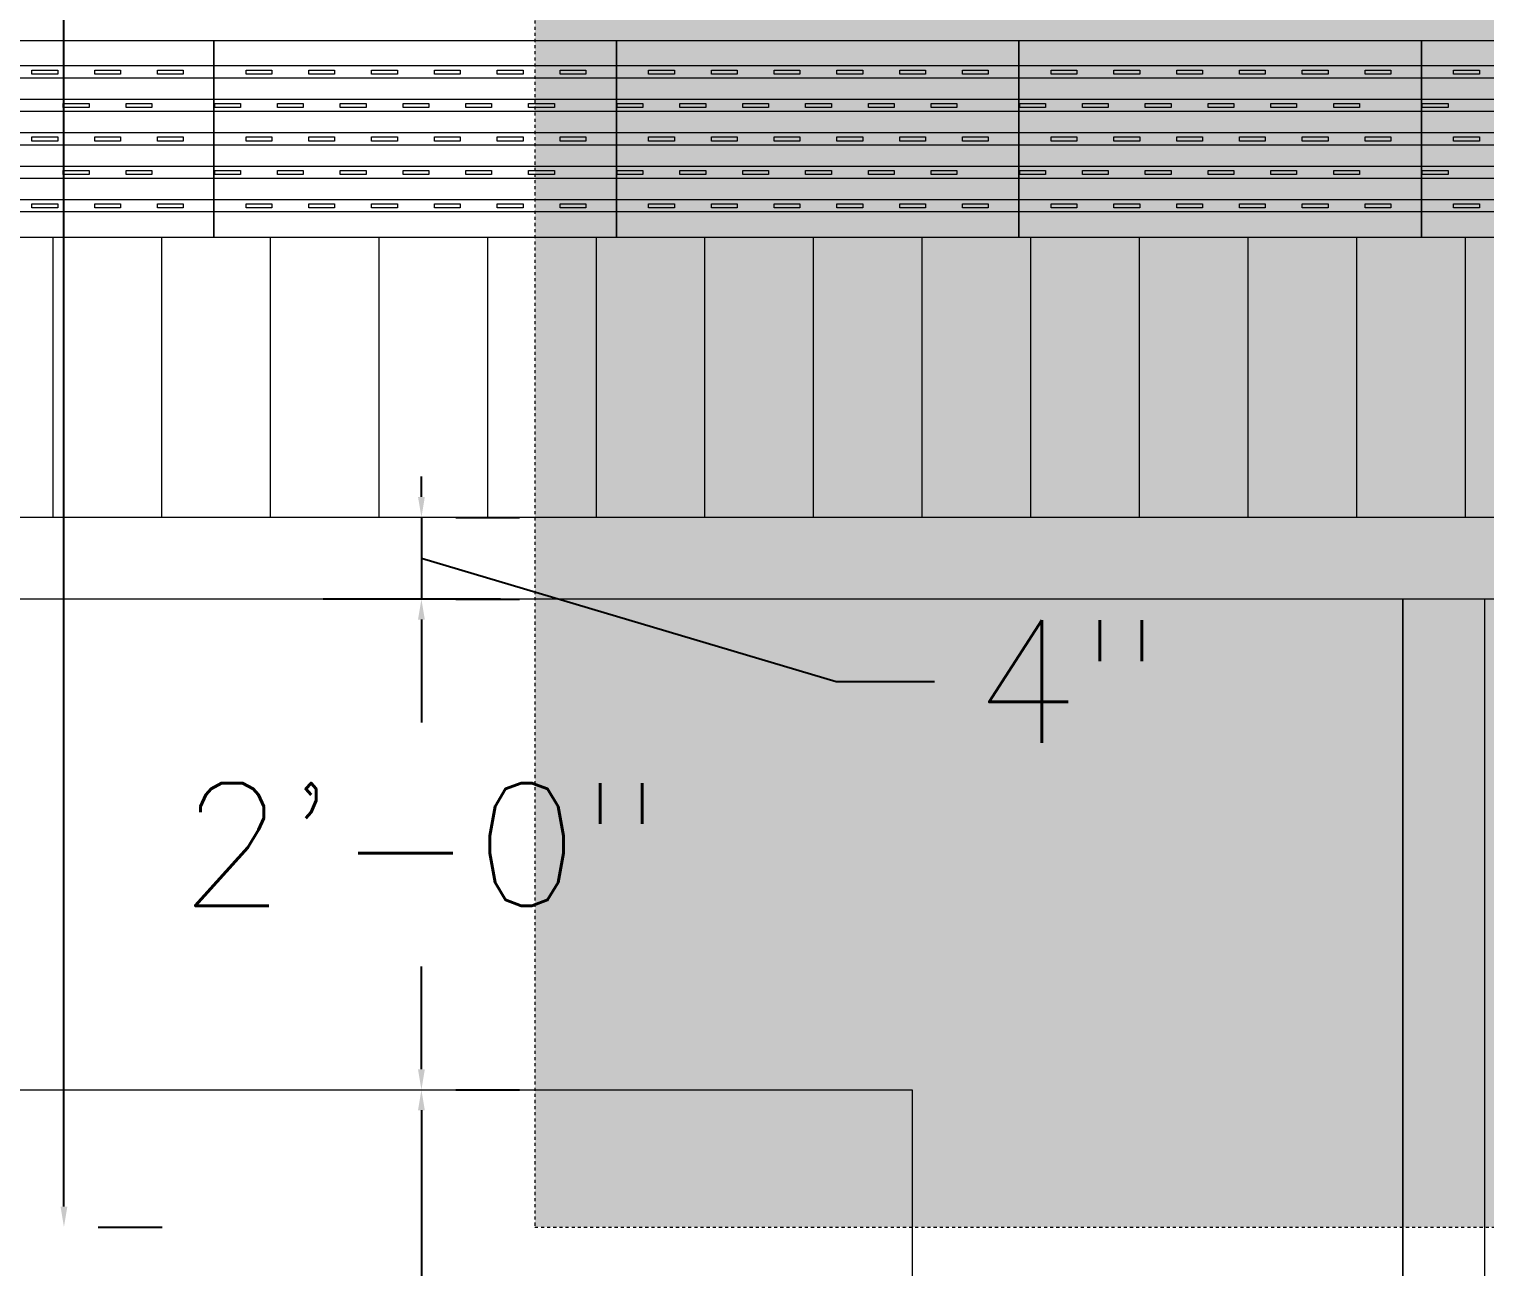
# Model space of a CAD drawing. Header units: inches. Extents: x 437 to 8681, y 26 to 3302.
# Drawn here: x 1568.5 to 1639.7, y 1130.2 to 1190.7 of the extents above; entities that cross this region are included whole.
import ezdxf

# ---------------------------------------------------------------- set-up
doc = ezdxf.new("R2010")
doc.units = ezdxf.units.IN
doc.header["$MEASUREMENT"] = 0
doc.linetypes.add('Dash', pattern=[0.6, 0.3, -0.3])
doc.layers.add('DIMENSION', color=1, linetype='Continuous')
doc.layers.add('PLANTA BLANCA', color=7, linetype='Continuous', lineweight=0)
doc.layers.add('TEXTURE', color=8, linetype='Continuous', lineweight=0)
doc.styles.add('ROMANS', font='romans.shx')
doc.dimstyles.new('SMALLER DIM', dxfattribs={"dimscale": 64, "dimtxt": 0.09375, "dimasz": 0.015625, "dimexe": 0.075, "dimexo": 0.02625, "dimgap": 0.0375, "dimtad": 0, "dimtih": 1, "dimtoh": 1, "dimdec": 4, "dimzin": 3, "dimdsep": 46, "dimlunit": 4, "dimtxsty": 'ROMANS', "dimcen": 0.0375, "dimclrd": 256, "dimclre": 256, "dimclrt": 7, "dimadec": 0, "dimazin": 0, "dimtfac": 0.75, "dimtdec": 4, "dimtmove": 0, "dimatfit": 3, "dimfxl": 1, "dimfrac": 1, "dimtolj": 1, "dimtzin": 0, "dimlwd": -1, "dimlwe": -1, "dimarcsym": 1})

# ---------------------------------------------------------------- blocks, each defined once
blk = doc.blocks.new('*D34')
at = {"layer": 'DIMENSION', "transparency": 16777216}
for p, q in [((1571.878, 1307.867), (1574.998, 1307.867)), ((1570.198, 1306.867), (1570.198, 1226.91)), ((1570.198, 1133.153), (1570.198, 1213.11)), ((1571.878, 1132.153), (1574.998, 1132.153))]:
    blk.add_line(p, q, dxfattribs=at)
for points in [[(1570.032, 1306.867), (1570.365, 1306.867), (1570.198, 1307.867)], [(1570.032, 1133.153), (1570.365, 1133.153), (1570.198, 1132.153)]]:
    blk.add_solid(points, dxfattribs=at)
at = {"layer": 'DIMENSION', "color": 7, "transparency": 16777216, "insert": (1570.198, 1220.01), "char_height": 6, "attachment_point": 5, "style": 'ROMANS'}
blk.add_mtext('\\A1;14\'-7{\\H0.75x;\\S11#16;}"', dxfattribs=at)
blk = doc.blocks.new('*D61')
at = {"layer": 'DIMENSION', "transparency": 16777216}
for p, q in [((1587.68, 1167.867), (1587.68, 1168.867)), ((1587.68, 1166.867), (1587.68, 1162.867)), ((1587.68, 1166.867), (1587.68, 1162.867)), ((1589.36, 1166.867), (1592.48, 1166.867)), ((1587.68, 1164.867), (1607.965, 1158.836)), ((1589.36, 1162.867), (1592.48, 1162.867)), ((1587.68, 1161.867), (1587.68, 1160.867)), ((1607.965, 1158.836), (1612.765, 1158.836))]:
    blk.add_line(p, q, dxfattribs=at)
for points in [[(1587.513, 1167.867), (1587.846, 1167.867), (1587.68, 1166.867)], [(1587.513, 1161.867), (1587.846, 1161.867), (1587.68, 1162.867)]]:
    blk.add_solid(points, dxfattribs=at)
at = {"layer": 'DIMENSION', "color": 7, "transparency": 16777216, "insert": (1619.308, 1158.836), "char_height": 6, "attachment_point": 5, "style": 'ROMANS'}
blk.add_mtext('\\A1;4"', dxfattribs=at)
blk = doc.blocks.new('*D77')
at = {"layer": 'DIMENSION', "transparency": 16777216}
for p, q in [((1591.549, 1162.867), (1582.88, 1162.867)), ((1587.68, 1161.867), (1587.68, 1156.838)), ((1587.68, 1139.867), (1587.68, 1144.895)), ((1589.36, 1138.867), (1592.48, 1138.867))]:
    blk.add_line(p, q, dxfattribs=at)
for points in [[(1587.513, 1161.867), (1587.846, 1161.867), (1587.68, 1162.867)], [(1587.513, 1139.867), (1587.846, 1139.867), (1587.68, 1138.867)]]:
    blk.add_solid(points, dxfattribs=at)
at = {"layer": 'DIMENSION', "color": 7, "transparency": 16777216, "insert": (1587.68, 1150.867), "char_height": 6, "attachment_point": 5, "style": 'ROMANS'}
blk.add_mtext('\\A1;2\'-0"', dxfattribs=at)
blk = doc.blocks.new('*D78')
at = {"layer": 'DIMENSION', "transparency": 16777216}
for p, q in [((1589.36, 1138.867), (1592.48, 1138.867)), ((1587.68, 1137.867), (1587.68, 1121.035)), ((1587.68, 1090.404), (1587.68, 1107.235)), ((1589.36, 1089.404), (1592.48, 1089.404))]:
    blk.add_line(p, q, dxfattribs=at)
for points in [[(1587.513, 1137.867), (1587.846, 1137.867), (1587.68, 1138.867)], [(1587.513, 1090.404), (1587.846, 1090.404), (1587.68, 1089.404)]]:
    blk.add_solid(points, dxfattribs=at)
at = {"layer": 'DIMENSION', "color": 7, "transparency": 16777216, "insert": (1587.68, 1114.135), "char_height": 6, "attachment_point": 5, "style": 'ROMANS'}
blk.add_mtext('\\A1;4\'-1{\\H0.75x;\\S7#16;}"', dxfattribs=at)

msp = doc.modelspace()

# ---------------------------------------------------------------- hatches: boundary and pattern name
at = {"layer": 'TEXTURE', "linetype": 'Continuous'}
h = msp.add_hatch(dxfattribs=at)
h.set_pattern_fill('AR-SAND', color=8, scale=10)
h.set_pattern_definition([(37.5, (-15110.019, -3326.685), (-0.629934, 19.268238), [0, -15.2, 0, -17, 0, -16.25]), (7.5, (-15110.02, -3326.685), (17.697767, 28.22146), [0, -8.2, 0, -13.7, 0, -5.25]), (327.5, (-15122.319, -3326.685), (31.141419, 0.05659), [0, -5, 0, -18, 0, -23.5]), (317.5, (-15122.32, -3326.685), (30.061266, 8.776756), [0, -2.5, 0, -11.8, 0, -13.5])])
h.paths.add_polyline_path([(1641.22944, 1761.86683), (1299.22944, 1761.86683), (1299.22944, 1887.59292), (1059.22944, 1887.59292), (1059.22944, 925.86683), (1363.22944, 925.86683), (1363.22944, 1307.86683), (1641.22944, 1307.86683), (1821.50336, 1307.86683), (1821.50336, 1168.15326), (1945.22944, 1168.15932), (1945.22944, 2144.12355), (1641.22944, 2144.12355)])
h.paths.add_polyline_path([(1363.22944, 1307.86683), (1399.22944, 1307.86683), (1399.22944, 925.86683), (1363.22944, 925.86683)], flags=17)
h.paths.add_polyline_path([(1593.22944, 1307.86683), (1653.22944, 1307.86683), (1653.22944, 1271.86683), (1821.50336, 1271.86683), (1821.50336, 1168.15326), (1945.22944, 1168.15932), (1945.22944, 1132.15326), (1593.22944, 1132.15326)], flags=17)
h = msp.add_hatch(dxfattribs=at)
h.set_pattern_fill('ANSI31', color=9, scale=42.5, angle=225)
h.set_pattern_definition([(270, (-8710.0197, -3326.6847), (5.3125, -9e-16), [])])
h.paths.add_polyline_path([(1445.99449, 781.1818), (1711.67953, 781.1818), (1711.67953, 790.86683), (1445.99449, 790.86683)])
h.paths.add_polyline_path([(1459.67953, 790.86683), (1445.99449, 790.86683), (1445.99449, 1180.55187), (1459.67953, 1180.55187)])
h.paths.add_polyline_path([(1711.67953, 1180.55187), (1725.36457, 1180.55187), (1725.36457, 781.1818), (1711.67953, 781.1818)])
h.paths.add_polyline_path([(1459.67953, 1180.55187), (1711.67953, 1180.55187), (1711.67953, 1166.86683), (1459.67953, 1166.86683)])

# ---------------------------------------------------------------- linework, layer by layer
at = {"layer": 'PLANTA BLANCA', "lineweight": 0}
for p, q in [((1557.84488, 1190.19754), (1577.52992, 1190.19754)), ((1577.52992, 1190.19754), (1577.52992, 1188.94557)), ((1577.52992, 1188.94557), (1577.52992, 1190.19754)), ((1577.52992, 1190.19754), (1597.21496, 1190.19754)), ((1597.21496, 1188.94557), (1597.21496, 1190.19754)), ((1597.21496, 1190.19754), (1616.9, 1190.19754)), ((1597.21496, 1190.19754), (1597.21496, 1188.94557)), ((1616.9, 1188.94557), (1616.9, 1190.19754)), ((1616.9, 1190.19754), (1636.58504, 1190.19754)), ((1616.9, 1190.19754), (1616.9, 1188.94557)), ((1636.58504, 1188.94557), (1636.58504, 1190.19754)), ((1636.58504, 1190.19754), (1656.27008, 1190.19754)), ((1636.58504, 1190.19754), (1636.58504, 1188.94557)), ((1577.52992, 1188.94557), (1557.84488, 1188.94557)), ((1577.52992, 1188.94557), (1577.52992, 1188.35502)), ((1577.52992, 1188.35502), (1577.52992, 1188.94557)), ((1597.21496, 1188.94557), (1577.52992, 1188.94557)), ((1597.21496, 1188.35502), (1597.21496, 1188.94557)), ((1616.9, 1188.94557), (1597.21496, 1188.94557)), ((1597.21496, 1188.94557), (1597.21496, 1188.35502)), ((1616.9, 1188.35502), (1616.9, 1188.94557)), ((1636.58504, 1188.94557), (1616.9, 1188.94557)), ((1616.9, 1188.94557), (1616.9, 1188.35502)), ((1636.58504, 1188.35502), (1636.58504, 1188.94557)), ((1656.27008, 1188.94557), (1636.58504, 1188.94557)), ((1636.58504, 1188.94557), (1636.58504, 1188.35502)), ((1577.52992, 1188.35502), (1557.84488, 1188.35502)), ((1568.63228, 1188.55187), (1568.63228, 1188.74872)), ((1568.63228, 1188.74872), (1569.89213, 1188.74872)), ((1569.89213, 1188.55187), (1568.63228, 1188.55187)), ((1569.89213, 1188.74872), (1569.89213, 1188.55187)), ((1571.70315, 1188.55187), (1571.70315, 1188.74872)), ((1571.70315, 1188.74872), (1572.96299, 1188.74872)), ((1572.96299, 1188.55187), (1571.70315, 1188.55187)), ((1572.96299, 1188.74872), (1572.96299, 1188.55187)), ((1574.77402, 1188.55187), (1574.77402, 1188.74872)), ((1574.77402, 1188.74872), (1576.03386, 1188.74872)), ((1576.03386, 1188.55187), (1574.77402, 1188.55187)), ((1576.03386, 1188.74872), (1576.03386, 1188.55187)), ((1577.52992, 1188.35502), (1577.52992, 1187.30778)), ((1577.52992, 1187.30778), (1577.52992, 1188.35502)), ((1597.21496, 1188.35502), (1577.52992, 1188.35502)), ((1579.10473, 1188.55187), (1579.10473, 1188.74872)), ((1579.10473, 1188.74872), (1580.36457, 1188.74872)), ((1580.36457, 1188.55187), (1579.10473, 1188.55187)), ((1580.36457, 1188.74872), (1580.36457, 1188.55187)), ((1582.17559, 1188.55187), (1582.17559, 1188.74872)), ((1582.17559, 1188.74872), (1583.43543, 1188.74872)), ((1583.43543, 1188.55187), (1582.17559, 1188.55187)), ((1583.43543, 1188.74872), (1583.43543, 1188.55187)), ((1585.24646, 1188.55187), (1585.24646, 1188.74872)), ((1585.24646, 1188.74872), (1586.5063, 1188.74872)), ((1586.5063, 1188.55187), (1585.24646, 1188.55187)), ((1586.5063, 1188.74872), (1586.5063, 1188.55187)), ((1588.31732, 1188.55187), (1588.31732, 1188.74872)), ((1588.31732, 1188.74872), (1589.57717, 1188.74872)), ((1589.57717, 1188.55187), (1588.31732, 1188.55187)), ((1589.57717, 1188.74872), (1589.57717, 1188.55187)), ((1591.38819, 1188.55187), (1591.38819, 1188.74872)), ((1591.38819, 1188.74872), (1592.64803, 1188.74872)), ((1592.64803, 1188.55187), (1591.38819, 1188.55187)), ((1592.64803, 1188.74872), (1592.64803, 1188.55187)), ((1594.45906, 1188.55187), (1594.45906, 1188.74872)), ((1594.45906, 1188.74872), (1595.7189, 1188.74872)), ((1595.7189, 1188.55187), (1594.45906, 1188.55187)), ((1595.7189, 1188.74872), (1595.7189, 1188.55187)), ((1597.21496, 1187.30778), (1597.21496, 1188.35502)), ((1616.9, 1188.35502), (1597.21496, 1188.35502)), ((1597.21496, 1188.35502), (1597.21496, 1187.30778)), ((1598.78976, 1188.55187), (1598.78976, 1188.74872)), ((1598.78976, 1188.74872), (1600.04961, 1188.74872)), ((1600.04961, 1188.55187), (1598.78976, 1188.55187)), ((1600.04961, 1188.74872), (1600.04961, 1188.55187)), ((1601.86063, 1188.55187), (1601.86063, 1188.74872)), ((1601.86063, 1188.74872), (1603.12047, 1188.74872)), ((1603.12047, 1188.55187), (1601.86063, 1188.55187)), ((1603.12047, 1188.74872), (1603.12047, 1188.55187)), ((1604.9315, 1188.55187), (1604.9315, 1188.74872)), ((1604.9315, 1188.74872), (1606.19134, 1188.74872)), ((1606.19134, 1188.55187), (1604.9315, 1188.55187)), ((1606.19134, 1188.74872), (1606.19134, 1188.55187)), ((1608.00236, 1188.55187), (1608.00236, 1188.74872)), ((1608.00236, 1188.74872), (1609.26221, 1188.74872)), ((1609.26221, 1188.55187), (1608.00236, 1188.55187)), ((1609.26221, 1188.74872), (1609.26221, 1188.55187)), ((1611.07323, 1188.55187), (1611.07323, 1188.74872)), ((1611.07323, 1188.74872), (1612.33307, 1188.74872)), ((1612.33307, 1188.55187), (1611.07323, 1188.55187)), ((1612.33307, 1188.74872), (1612.33307, 1188.55187)), ((1614.1441, 1188.55187), (1614.1441, 1188.74872)), ((1614.1441, 1188.74872), (1615.40394, 1188.74872)), ((1615.40394, 1188.55187), (1614.1441, 1188.55187)), ((1615.40394, 1188.74872), (1615.40394, 1188.55187)), ((1616.9, 1187.30778), (1616.9, 1188.35502)), ((1636.58504, 1188.35502), (1616.9, 1188.35502)), ((1616.9, 1188.35502), (1616.9, 1187.30778)), ((1618.4748, 1188.55187), (1618.4748, 1188.74872)), ((1618.4748, 1188.74872), (1619.73465, 1188.74872)), ((1619.73465, 1188.55187), (1618.4748, 1188.55187)), ((1619.73465, 1188.74872), (1619.73465, 1188.55187)), ((1621.54567, 1188.55187), (1621.54567, 1188.74872)), ((1621.54567, 1188.74872), (1622.80551, 1188.74872)), ((1622.80551, 1188.55187), (1621.54567, 1188.55187)), ((1622.80551, 1188.74872), (1622.80551, 1188.55187)), ((1624.61654, 1188.55187), (1624.61654, 1188.74872)), ((1624.61654, 1188.74872), (1625.87638, 1188.74872)), ((1625.87638, 1188.55187), (1624.61654, 1188.55187)), ((1625.87638, 1188.74872), (1625.87638, 1188.55187)), ((1627.6874, 1188.55187), (1627.6874, 1188.74872)), ((1627.6874, 1188.74872), (1628.94725, 1188.74872)), ((1628.94725, 1188.55187), (1627.6874, 1188.55187)), ((1628.94725, 1188.74872), (1628.94725, 1188.55187)), ((1630.75827, 1188.55187), (1630.75827, 1188.74872)), ((1630.75827, 1188.74872), (1632.01811, 1188.74872)), ((1632.01811, 1188.55187), (1630.75827, 1188.55187)), ((1632.01811, 1188.74872), (1632.01811, 1188.55187)), ((1633.82913, 1188.55187), (1633.82913, 1188.74872)), ((1633.82913, 1188.74872), (1635.08898, 1188.74872)), ((1635.08898, 1188.55187), (1633.82913, 1188.55187)), ((1635.08898, 1188.74872), (1635.08898, 1188.55187)), ((1636.58504, 1187.30778), (1636.58504, 1188.35502)), ((1656.27008, 1188.35502), (1636.58504, 1188.35502)), ((1636.58504, 1188.35502), (1636.58504, 1187.30778)), ((1638.15984, 1188.55187), (1638.15984, 1188.74872)), ((1638.15984, 1188.74872), (1639.41969, 1188.74872)), ((1639.41969, 1188.55187), (1638.15984, 1188.55187)), ((1639.41969, 1188.74872), (1639.41969, 1188.55187)), ((1577.52992, 1187.30778), (1557.84488, 1187.30778)), ((1570.16772, 1186.91408), (1570.16772, 1187.11093)), ((1570.16772, 1187.11093), (1571.42756, 1187.11093)), ((1571.42756, 1186.91408), (1570.16772, 1186.91408)), ((1571.42756, 1187.11093), (1571.42756, 1186.91408)), ((1573.23858, 1186.91408), (1573.23858, 1187.11093)), ((1573.23858, 1187.11093), (1574.49843, 1187.11093)), ((1574.49843, 1186.91408), (1573.23858, 1186.91408)), ((1574.49843, 1187.11093), (1574.49843, 1186.91408)), ((1577.52992, 1187.30778), (1577.52992, 1186.71723)), ((1577.52992, 1186.71723), (1577.52992, 1187.30778)), ((1597.21496, 1187.30778), (1577.52992, 1187.30778)), ((1577.56929, 1186.91408), (1577.56929, 1187.11093)), ((1577.56929, 1187.11093), (1578.82913, 1187.11093)), ((1578.82913, 1186.91408), (1577.56929, 1186.91408)), ((1578.82913, 1187.11093), (1578.82913, 1186.91408)), ((1580.64016, 1186.91408), (1580.64016, 1187.11093)), ((1580.64016, 1187.11093), (1581.9, 1187.11093)), ((1581.9, 1186.91408), (1580.64016, 1186.91408)), ((1581.9, 1187.11093), (1581.9, 1186.91408)), ((1583.71102, 1186.91408), (1583.71102, 1187.11093)), ((1583.71102, 1187.11093), (1584.97087, 1187.11093)), ((1584.97087, 1186.91408), (1583.71102, 1186.91408)), ((1584.97087, 1187.11093), (1584.97087, 1186.91408)), ((1586.78189, 1186.91408), (1586.78189, 1187.11093)), ((1586.78189, 1187.11093), (1588.04173, 1187.11093)), ((1588.04173, 1186.91408), (1586.78189, 1186.91408)), ((1588.04173, 1187.11093), (1588.04173, 1186.91408)), ((1589.85276, 1186.91408), (1589.85276, 1187.11093)), ((1589.85276, 1187.11093), (1591.1126, 1187.11093)), ((1591.1126, 1186.91408), (1589.85276, 1186.91408)), ((1591.1126, 1187.11093), (1591.1126, 1186.91408)), ((1592.92362, 1186.91408), (1592.92362, 1187.11093)), ((1592.92362, 1187.11093), (1594.18347, 1187.11093)), ((1594.18347, 1186.91408), (1592.92362, 1186.91408)), ((1594.18347, 1187.11093), (1594.18347, 1186.91408)), ((1597.21496, 1186.71723), (1597.21496, 1187.30778)), ((1616.9, 1187.30778), (1597.21496, 1187.30778)), ((1597.21496, 1187.30778), (1597.21496, 1186.71723)), ((1597.25433, 1186.91408), (1597.25433, 1187.11093)), ((1597.25433, 1187.11093), (1598.51417, 1187.11093)), ((1598.51417, 1186.91408), (1597.25433, 1186.91408)), ((1598.51417, 1187.11093), (1598.51417, 1186.91408)), ((1600.3252, 1186.91408), (1600.3252, 1187.11093)), ((1600.3252, 1187.11093), (1601.58504, 1187.11093)), ((1601.58504, 1186.91408), (1600.3252, 1186.91408)), ((1601.58504, 1187.11093), (1601.58504, 1186.91408)), ((1603.39606, 1186.91408), (1603.39606, 1187.11093)), ((1603.39606, 1187.11093), (1604.65591, 1187.11093)), ((1604.65591, 1186.91408), (1603.39606, 1186.91408)), ((1604.65591, 1187.11093), (1604.65591, 1186.91408)), ((1606.46693, 1186.91408), (1606.46693, 1187.11093)), ((1606.46693, 1187.11093), (1607.72677, 1187.11093)), ((1607.72677, 1186.91408), (1606.46693, 1186.91408)), ((1607.72677, 1187.11093), (1607.72677, 1186.91408)), ((1609.5378, 1186.91408), (1609.5378, 1187.11093)), ((1609.5378, 1187.11093), (1610.79764, 1187.11093)), ((1610.79764, 1186.91408), (1609.5378, 1186.91408)), ((1610.79764, 1187.11093), (1610.79764, 1186.91408)), ((1612.60866, 1186.91408), (1612.60866, 1187.11093)), ((1612.60866, 1187.11093), (1613.8685, 1187.11093)), ((1613.8685, 1186.91408), (1612.60866, 1186.91408)), ((1613.8685, 1187.11093), (1613.8685, 1186.91408)), ((1616.9, 1186.71723), (1616.9, 1187.30778)), ((1636.58504, 1187.30778), (1616.9, 1187.30778)), ((1616.9, 1187.30778), (1616.9, 1186.71723)), ((1616.93937, 1186.91408), (1616.93937, 1187.11093)), ((1616.93937, 1187.11093), (1618.19921, 1187.11093)), ((1618.19921, 1186.91408), (1616.93937, 1186.91408)), ((1618.19921, 1187.11093), (1618.19921, 1186.91408)), ((1620.01024, 1186.91408), (1620.01024, 1187.11093)), ((1620.01024, 1187.11093), (1621.27008, 1187.11093)), ((1621.27008, 1186.91408), (1620.01024, 1186.91408)), ((1621.27008, 1187.11093), (1621.27008, 1186.91408)), ((1623.0811, 1186.91408), (1623.0811, 1187.11093)), ((1623.0811, 1187.11093), (1624.34095, 1187.11093)), ((1624.34095, 1186.91408), (1623.0811, 1186.91408)), ((1624.34095, 1187.11093), (1624.34095, 1186.91408)), ((1626.15197, 1186.91408), (1626.15197, 1187.11093)), ((1626.15197, 1187.11093), (1627.41181, 1187.11093)), ((1627.41181, 1186.91408), (1626.15197, 1186.91408)), ((1627.41181, 1187.11093), (1627.41181, 1186.91408)), ((1629.22284, 1186.91408), (1629.22284, 1187.11093)), ((1629.22284, 1187.11093), (1630.48268, 1187.11093)), ((1630.48268, 1186.91408), (1629.22284, 1186.91408)), ((1630.48268, 1187.11093), (1630.48268, 1186.91408)), ((1632.2937, 1186.91408), (1632.2937, 1187.11093)), ((1632.2937, 1187.11093), (1633.55354, 1187.11093)), ((1633.55354, 1186.91408), (1632.2937, 1186.91408)), ((1633.55354, 1187.11093), (1633.55354, 1186.91408)), ((1636.58504, 1186.71723), (1636.58504, 1187.30778)), ((1656.27008, 1187.30778), (1636.58504, 1187.30778)), ((1636.58504, 1187.30778), (1636.58504, 1186.71723)), ((1636.62441, 1186.91408), (1636.62441, 1187.11093)), ((1636.62441, 1187.11093), (1637.88425, 1187.11093)), ((1637.88425, 1186.91408), (1636.62441, 1186.91408)), ((1637.88425, 1187.11093), (1637.88425, 1186.91408)), ((1577.52992, 1186.71723), (1557.84488, 1186.71723)), ((1577.52992, 1186.71723), (1577.52992, 1185.66998)), ((1577.52992, 1185.66998), (1577.52992, 1186.71723)), ((1597.21496, 1186.71723), (1577.52992, 1186.71723)), ((1597.21496, 1185.66998), (1597.21496, 1186.71723)), ((1616.9, 1186.71723), (1597.21496, 1186.71723)), ((1597.21496, 1186.71723), (1597.21496, 1185.66998)), ((1616.9, 1185.66998), (1616.9, 1186.71723)), ((1636.58504, 1186.71723), (1616.9, 1186.71723)), ((1616.9, 1186.71723), (1616.9, 1185.66998)), ((1636.58504, 1185.66998), (1636.58504, 1186.71723)), ((1656.27008, 1186.71723), (1636.58504, 1186.71723)), ((1636.58504, 1186.71723), (1636.58504, 1185.66998)), ((1577.52992, 1185.66998), (1557.84488, 1185.66998)), ((1568.63228, 1185.27628), (1568.63228, 1185.47313)), ((1568.63228, 1185.47313), (1569.89213, 1185.47313)), ((1569.89213, 1185.47313), (1569.89213, 1185.27628)), ((1571.70315, 1185.27628), (1571.70315, 1185.47313)), ((1571.70315, 1185.47313), (1572.96299, 1185.47313)), ((1572.96299, 1185.47313), (1572.96299, 1185.27628)), ((1574.77402, 1185.27628), (1574.77402, 1185.47313)), ((1574.77402, 1185.47313), (1576.03386, 1185.47313)), ((1576.03386, 1185.47313), (1576.03386, 1185.27628)), ((1577.52992, 1185.66998), (1577.52992, 1185.07943)), ((1577.52992, 1185.07943), (1577.52992, 1185.66998)), ((1597.21496, 1185.66998), (1577.52992, 1185.66998)), ((1579.10473, 1185.27628), (1579.10473, 1185.47313)), ((1579.10473, 1185.47313), (1580.36457, 1185.47313)), ((1580.36457, 1185.47313), (1580.36457, 1185.27628)), ((1582.17559, 1185.27628), (1582.17559, 1185.47313)), ((1582.17559, 1185.47313), (1583.43543, 1185.47313)), ((1583.43543, 1185.47313), (1583.43543, 1185.27628)), ((1585.24646, 1185.27628), (1585.24646, 1185.47313)), ((1585.24646, 1185.47313), (1586.5063, 1185.47313)), ((1586.5063, 1185.47313), (1586.5063, 1185.27628)), ((1588.31732, 1185.27628), (1588.31732, 1185.47313)), ((1588.31732, 1185.47313), (1589.57717, 1185.47313)), ((1589.57717, 1185.47313), (1589.57717, 1185.27628)), ((1591.38819, 1185.27628), (1591.38819, 1185.47313)), ((1591.38819, 1185.47313), (1592.64803, 1185.47313)), ((1592.64803, 1185.47313), (1592.64803, 1185.27628)), ((1594.45906, 1185.27628), (1594.45906, 1185.47313)), ((1594.45906, 1185.47313), (1595.7189, 1185.47313)), ((1595.7189, 1185.47313), (1595.7189, 1185.27628)), ((1597.21496, 1185.07943), (1597.21496, 1185.66998)), ((1616.9, 1185.66998), (1597.21496, 1185.66998)), ((1597.21496, 1185.66998), (1597.21496, 1185.07943)), ((1598.78976, 1185.27628), (1598.78976, 1185.47313)), ((1598.78976, 1185.47313), (1600.04961, 1185.47313)), ((1600.04961, 1185.47313), (1600.04961, 1185.27628)), ((1601.86063, 1185.27628), (1601.86063, 1185.47313)), ((1601.86063, 1185.47313), (1603.12047, 1185.47313)), ((1603.12047, 1185.47313), (1603.12047, 1185.27628)), ((1604.9315, 1185.27628), (1604.9315, 1185.47313)), ((1604.9315, 1185.47313), (1606.19134, 1185.47313)), ((1606.19134, 1185.47313), (1606.19134, 1185.27628)), ((1608.00236, 1185.27628), (1608.00236, 1185.47313)), ((1608.00236, 1185.47313), (1609.26221, 1185.47313)), ((1609.26221, 1185.47313), (1609.26221, 1185.27628)), ((1611.07323, 1185.27628), (1611.07323, 1185.47313)), ((1611.07323, 1185.47313), (1612.33307, 1185.47313)), ((1612.33307, 1185.47313), (1612.33307, 1185.27628)), ((1614.1441, 1185.27628), (1614.1441, 1185.47313)), ((1614.1441, 1185.47313), (1615.40394, 1185.47313)), ((1615.40394, 1185.47313), (1615.40394, 1185.27628)), ((1616.9, 1185.07943), (1616.9, 1185.66998)), ((1636.58504, 1185.66998), (1616.9, 1185.66998)), ((1616.9, 1185.66998), (1616.9, 1185.07943)), ((1618.4748, 1185.27628), (1618.4748, 1185.47313)), ((1618.4748, 1185.47313), (1619.73465, 1185.47313)), ((1619.73465, 1185.47313), (1619.73465, 1185.27628)), ((1621.54567, 1185.27628), (1621.54567, 1185.47313)), ((1621.54567, 1185.47313), (1622.80551, 1185.47313)), ((1622.80551, 1185.47313), (1622.80551, 1185.27628)), ((1624.61654, 1185.27628), (1624.61654, 1185.47313)), ((1624.61654, 1185.47313), (1625.87638, 1185.47313)), ((1625.87638, 1185.47313), (1625.87638, 1185.27628)), ((1627.6874, 1185.27628), (1627.6874, 1185.47313)), ((1627.6874, 1185.47313), (1628.94725, 1185.47313)), ((1628.94725, 1185.47313), (1628.94725, 1185.27628)), ((1630.75827, 1185.27628), (1630.75827, 1185.47313)), ((1630.75827, 1185.47313), (1632.01811, 1185.47313)), ((1632.01811, 1185.47313), (1632.01811, 1185.27628)), ((1633.82913, 1185.27628), (1633.82913, 1185.47313)), ((1633.82913, 1185.47313), (1635.08898, 1185.47313)), ((1635.08898, 1185.47313), (1635.08898, 1185.27628)), ((1636.58504, 1185.07943), (1636.58504, 1185.66998)), ((1656.27008, 1185.66998), (1636.58504, 1185.66998)), ((1636.58504, 1185.66998), (1636.58504, 1185.07943)), ((1638.15984, 1185.27628), (1638.15984, 1185.47313)), ((1638.15984, 1185.47313), (1639.41969, 1185.47313)), ((1639.41969, 1185.47313), (1639.41969, 1185.27628)), ((1577.52992, 1185.07943), (1557.84488, 1185.07943)), ((1569.89213, 1185.27628), (1568.63228, 1185.27628)), ((1572.96299, 1185.27628), (1571.70315, 1185.27628)), ((1576.03386, 1185.27628), (1574.77402, 1185.27628)), ((1577.52992, 1185.07943), (1577.52992, 1184.03219)), ((1577.52992, 1184.03219), (1577.52992, 1185.07943)), ((1597.21496, 1185.07943), (1577.52992, 1185.07943)), ((1580.36457, 1185.27628), (1579.10473, 1185.27628)), ((1583.43543, 1185.27628), (1582.17559, 1185.27628)), ((1586.5063, 1185.27628), (1585.24646, 1185.27628)), ((1589.57717, 1185.27628), (1588.31732, 1185.27628)), ((1592.64803, 1185.27628), (1591.38819, 1185.27628)), ((1595.7189, 1185.27628), (1594.45906, 1185.27628)), ((1597.21496, 1184.03219), (1597.21496, 1185.07943)), ((1616.9, 1185.07943), (1597.21496, 1185.07943)), ((1597.21496, 1185.07943), (1597.21496, 1184.03219)), ((1600.04961, 1185.27628), (1598.78976, 1185.27628)), ((1603.12047, 1185.27628), (1601.86063, 1185.27628)), ((1606.19134, 1185.27628), (1604.9315, 1185.27628)), ((1609.26221, 1185.27628), (1608.00236, 1185.27628)), ((1612.33307, 1185.27628), (1611.07323, 1185.27628)), ((1615.40394, 1185.27628), (1614.1441, 1185.27628)), ((1616.9, 1184.03219), (1616.9, 1185.07943)), ((1636.58504, 1185.07943), (1616.9, 1185.07943)), ((1616.9, 1185.07943), (1616.9, 1184.03219)), ((1619.73465, 1185.27628), (1618.4748, 1185.27628)), ((1622.80551, 1185.27628), (1621.54567, 1185.27628)), ((1625.87638, 1185.27628), (1624.61654, 1185.27628)), ((1628.94725, 1185.27628), (1627.6874, 1185.27628)), ((1632.01811, 1185.27628), (1630.75827, 1185.27628)), ((1635.08898, 1185.27628), (1633.82913, 1185.27628)), ((1636.58504, 1184.03219), (1636.58504, 1185.07943)), ((1656.27008, 1185.07943), (1636.58504, 1185.07943)), ((1636.58504, 1185.07943), (1636.58504, 1184.03219)), ((1639.41969, 1185.27628), (1638.15984, 1185.27628)), ((1577.52992, 1184.03219), (1557.84488, 1184.03219)), ((1577.52992, 1184.03219), (1577.52992, 1183.44164)), ((1577.52992, 1183.44164), (1577.52992, 1184.03219)), ((1597.21496, 1184.03219), (1577.52992, 1184.03219)), ((1597.21496, 1183.44164), (1597.21496, 1184.03219)), ((1616.9, 1184.03219), (1597.21496, 1184.03219)), ((1597.21496, 1184.03219), (1597.21496, 1183.44164)), ((1616.9, 1183.44164), (1616.9, 1184.03219)), ((1636.58504, 1184.03219), (1616.9, 1184.03219)), ((1616.9, 1184.03219), (1616.9, 1183.44164)), ((1636.58504, 1183.44164), (1636.58504, 1184.03219)), ((1656.27008, 1184.03219), (1636.58504, 1184.03219)), ((1636.58504, 1184.03219), (1636.58504, 1183.44164)), ((1577.52992, 1183.44164), (1557.84488, 1183.44164)), ((1570.16772, 1183.63849), (1570.16772, 1183.83534)), ((1570.16772, 1183.83534), (1571.42756, 1183.83534)), ((1571.42756, 1183.63849), (1570.16772, 1183.63849)), ((1571.42756, 1183.83534), (1571.42756, 1183.63849)), ((1573.23858, 1183.63849), (1573.23858, 1183.83534)), ((1573.23858, 1183.83534), (1574.49843, 1183.83534)), ((1574.49843, 1183.63849), (1573.23858, 1183.63849)), ((1574.49843, 1183.83534), (1574.49843, 1183.63849)), ((1577.52992, 1183.44164), (1577.52992, 1182.39439)), ((1577.52992, 1182.39439), (1577.52992, 1183.44164)), ((1597.21496, 1183.44164), (1577.52992, 1183.44164)), ((1577.56929, 1183.63849), (1577.56929, 1183.83534)), ((1577.56929, 1183.83534), (1578.82913, 1183.83534)), ((1578.82913, 1183.63849), (1577.56929, 1183.63849)), ((1578.82913, 1183.83534), (1578.82913, 1183.63849)), ((1580.64016, 1183.63849), (1580.64016, 1183.83534)), ((1580.64016, 1183.83534), (1581.9, 1183.83534)), ((1581.9, 1183.63849), (1580.64016, 1183.63849)), ((1581.9, 1183.83534), (1581.9, 1183.63849)), ((1583.71102, 1183.63849), (1583.71102, 1183.83534)), ((1583.71102, 1183.83534), (1584.97087, 1183.83534)), ((1584.97087, 1183.63849), (1583.71102, 1183.63849)), ((1584.97087, 1183.83534), (1584.97087, 1183.63849)), ((1586.78189, 1183.63849), (1586.78189, 1183.83534)), ((1586.78189, 1183.83534), (1588.04173, 1183.83534)), ((1588.04173, 1183.63849), (1586.78189, 1183.63849)), ((1588.04173, 1183.83534), (1588.04173, 1183.63849)), ((1589.85276, 1183.63849), (1589.85276, 1183.83534)), ((1589.85276, 1183.83534), (1591.1126, 1183.83534)), ((1591.1126, 1183.63849), (1589.85276, 1183.63849)), ((1591.1126, 1183.83534), (1591.1126, 1183.63849)), ((1592.92362, 1183.63849), (1592.92362, 1183.83534)), ((1592.92362, 1183.83534), (1594.18347, 1183.83534)), ((1594.18347, 1183.63849), (1592.92362, 1183.63849)), ((1594.18347, 1183.83534), (1594.18347, 1183.63849)), ((1597.21496, 1182.39439), (1597.21496, 1183.44164)), ((1616.9, 1183.44164), (1597.21496, 1183.44164)), ((1597.21496, 1183.44164), (1597.21496, 1182.39439)), ((1597.25433, 1183.63849), (1597.25433, 1183.83534)), ((1597.25433, 1183.83534), (1598.51417, 1183.83534)), ((1598.51417, 1183.63849), (1597.25433, 1183.63849)), ((1598.51417, 1183.83534), (1598.51417, 1183.63849)), ((1600.3252, 1183.63849), (1600.3252, 1183.83534)), ((1600.3252, 1183.83534), (1601.58504, 1183.83534)), ((1601.58504, 1183.63849), (1600.3252, 1183.63849)), ((1601.58504, 1183.83534), (1601.58504, 1183.63849)), ((1603.39606, 1183.63849), (1603.39606, 1183.83534)), ((1603.39606, 1183.83534), (1604.65591, 1183.83534)), ((1604.65591, 1183.63849), (1603.39606, 1183.63849)), ((1604.65591, 1183.83534), (1604.65591, 1183.63849)), ((1606.46693, 1183.63849), (1606.46693, 1183.83534)), ((1606.46693, 1183.83534), (1607.72677, 1183.83534)), ((1607.72677, 1183.63849), (1606.46693, 1183.63849)), ((1607.72677, 1183.83534), (1607.72677, 1183.63849)), ((1609.5378, 1183.63849), (1609.5378, 1183.83534)), ((1609.5378, 1183.83534), (1610.79764, 1183.83534)), ((1610.79764, 1183.63849), (1609.5378, 1183.63849)), ((1610.79764, 1183.83534), (1610.79764, 1183.63849)), ((1612.60866, 1183.63849), (1612.60866, 1183.83534)), ((1612.60866, 1183.83534), (1613.8685, 1183.83534)), ((1613.8685, 1183.63849), (1612.60866, 1183.63849)), ((1613.8685, 1183.83534), (1613.8685, 1183.63849)), ((1616.9, 1182.39439), (1616.9, 1183.44164)), ((1636.58504, 1183.44164), (1616.9, 1183.44164)), ((1616.9, 1183.44164), (1616.9, 1182.39439)), ((1616.93937, 1183.63849), (1616.93937, 1183.83534)), ((1616.93937, 1183.83534), (1618.19921, 1183.83534)), ((1618.19921, 1183.63849), (1616.93937, 1183.63849)), ((1618.19921, 1183.83534), (1618.19921, 1183.63849)), ((1620.01024, 1183.63849), (1620.01024, 1183.83534)), ((1620.01024, 1183.83534), (1621.27008, 1183.83534)), ((1621.27008, 1183.63849), (1620.01024, 1183.63849)), ((1621.27008, 1183.83534), (1621.27008, 1183.63849)), ((1623.0811, 1183.63849), (1623.0811, 1183.83534)), ((1623.0811, 1183.83534), (1624.34095, 1183.83534)), ((1624.34095, 1183.63849), (1623.0811, 1183.63849)), ((1624.34095, 1183.83534), (1624.34095, 1183.63849)), ((1626.15197, 1183.63849), (1626.15197, 1183.83534)), ((1626.15197, 1183.83534), (1627.41181, 1183.83534)), ((1627.41181, 1183.63849), (1626.15197, 1183.63849)), ((1627.41181, 1183.83534), (1627.41181, 1183.63849)), ((1629.22284, 1183.63849), (1629.22284, 1183.83534)), ((1629.22284, 1183.83534), (1630.48268, 1183.83534)), ((1630.48268, 1183.63849), (1629.22284, 1183.63849)), ((1630.48268, 1183.83534), (1630.48268, 1183.63849)), ((1632.2937, 1183.63849), (1632.2937, 1183.83534)), ((1632.2937, 1183.83534), (1633.55354, 1183.83534)), ((1633.55354, 1183.63849), (1632.2937, 1183.63849)), ((1633.55354, 1183.83534), (1633.55354, 1183.63849)), ((1636.58504, 1182.39439), (1636.58504, 1183.44164)), ((1656.27008, 1183.44164), (1636.58504, 1183.44164)), ((1636.58504, 1183.44164), (1636.58504, 1182.39439)), ((1636.62441, 1183.63849), (1636.62441, 1183.83534)), ((1636.62441, 1183.83534), (1637.88425, 1183.83534)), ((1637.88425, 1183.63849), (1636.62441, 1183.63849)), ((1637.88425, 1183.83534), (1637.88425, 1183.63849)), ((1577.52992, 1182.39439), (1557.84488, 1182.39439)), ((1577.52992, 1181.80384), (1557.84488, 1181.80384)), ((1568.63228, 1182.00069), (1568.63228, 1182.19754)), ((1568.63228, 1182.19754), (1569.89213, 1182.19754)), ((1569.89213, 1182.00069), (1568.63228, 1182.00069)), ((1569.89213, 1182.19754), (1569.89213, 1182.00069)), ((1571.70315, 1182.00069), (1571.70315, 1182.19754)), ((1571.70315, 1182.19754), (1572.96299, 1182.19754)), ((1572.96299, 1182.00069), (1571.70315, 1182.00069)), ((1572.96299, 1182.19754), (1572.96299, 1182.00069)), ((1574.77402, 1182.00069), (1574.77402, 1182.19754)), ((1574.77402, 1182.19754), (1576.03386, 1182.19754)), ((1576.03386, 1182.00069), (1574.77402, 1182.00069)), ((1576.03386, 1182.19754), (1576.03386, 1182.00069)), ((1577.52992, 1182.39439), (1577.52992, 1181.80384)), ((1577.52992, 1181.80384), (1577.52992, 1182.39439)), ((1597.21496, 1182.39439), (1577.52992, 1182.39439)), ((1577.52992, 1181.80384), (1577.52992, 1180.55187)), ((1577.52992, 1180.55187), (1577.52992, 1181.80384)), ((1597.21496, 1181.80384), (1577.52992, 1181.80384)), ((1579.10473, 1182.00069), (1579.10473, 1182.19754)), ((1579.10473, 1182.19754), (1580.36457, 1182.19754)), ((1580.36457, 1182.00069), (1579.10473, 1182.00069)), ((1580.36457, 1182.19754), (1580.36457, 1182.00069)), ((1582.17559, 1182.00069), (1582.17559, 1182.19754)), ((1582.17559, 1182.19754), (1583.43543, 1182.19754)), ((1583.43543, 1182.00069), (1582.17559, 1182.00069)), ((1583.43543, 1182.19754), (1583.43543, 1182.00069)), ((1585.24646, 1182.00069), (1585.24646, 1182.19754)), ((1585.24646, 1182.19754), (1586.5063, 1182.19754)), ((1586.5063, 1182.00069), (1585.24646, 1182.00069)), ((1586.5063, 1182.19754), (1586.5063, 1182.00069)), ((1588.31732, 1182.00069), (1588.31732, 1182.19754)), ((1588.31732, 1182.19754), (1589.57717, 1182.19754)), ((1589.57717, 1182.00069), (1588.31732, 1182.00069)), ((1589.57717, 1182.19754), (1589.57717, 1182.00069)), ((1591.38819, 1182.00069), (1591.38819, 1182.19754)), ((1591.38819, 1182.19754), (1592.64803, 1182.19754)), ((1592.64803, 1182.00069), (1591.38819, 1182.00069)), ((1592.64803, 1182.19754), (1592.64803, 1182.00069)), ((1594.45906, 1182.00069), (1594.45906, 1182.19754)), ((1594.45906, 1182.19754), (1595.7189, 1182.19754)), ((1595.7189, 1182.00069), (1594.45906, 1182.00069)), ((1595.7189, 1182.19754), (1595.7189, 1182.00069)), ((1597.21496, 1181.80384), (1597.21496, 1182.39439)), ((1616.9, 1182.39439), (1597.21496, 1182.39439)), ((1597.21496, 1182.39439), (1597.21496, 1181.80384)), ((1597.21496, 1180.55187), (1597.21496, 1181.80384)), ((1616.9, 1181.80384), (1597.21496, 1181.80384)), ((1597.21496, 1181.80384), (1597.21496, 1180.55187)), ((1598.78976, 1182.00069), (1598.78976, 1182.19754)), ((1598.78976, 1182.19754), (1600.04961, 1182.19754)), ((1600.04961, 1182.00069), (1598.78976, 1182.00069)), ((1600.04961, 1182.19754), (1600.04961, 1182.00069)), ((1601.86063, 1182.00069), (1601.86063, 1182.19754)), ((1601.86063, 1182.19754), (1603.12047, 1182.19754)), ((1603.12047, 1182.00069), (1601.86063, 1182.00069)), ((1603.12047, 1182.19754), (1603.12047, 1182.00069)), ((1604.9315, 1182.00069), (1604.9315, 1182.19754)), ((1604.9315, 1182.19754), (1606.19134, 1182.19754)), ((1606.19134, 1182.00069), (1604.9315, 1182.00069)), ((1606.19134, 1182.19754), (1606.19134, 1182.00069)), ((1608.00236, 1182.00069), (1608.00236, 1182.19754)), ((1608.00236, 1182.19754), (1609.26221, 1182.19754)), ((1609.26221, 1182.00069), (1608.00236, 1182.00069)), ((1609.26221, 1182.19754), (1609.26221, 1182.00069)), ((1611.07323, 1182.00069), (1611.07323, 1182.19754)), ((1611.07323, 1182.19754), (1612.33307, 1182.19754)), ((1612.33307, 1182.00069), (1611.07323, 1182.00069)), ((1612.33307, 1182.19754), (1612.33307, 1182.00069)), ((1614.1441, 1182.00069), (1614.1441, 1182.19754)), ((1614.1441, 1182.19754), (1615.40394, 1182.19754)), ((1615.40394, 1182.00069), (1614.1441, 1182.00069)), ((1615.40394, 1182.19754), (1615.40394, 1182.00069)), ((1616.9, 1181.80384), (1616.9, 1182.39439)), ((1636.58504, 1182.39439), (1616.9, 1182.39439)), ((1616.9, 1182.39439), (1616.9, 1181.80384)), ((1616.9, 1180.55187), (1616.9, 1181.80384)), ((1636.58504, 1181.80384), (1616.9, 1181.80384)), ((1616.9, 1181.80384), (1616.9, 1180.55187)), ((1618.4748, 1182.00069), (1618.4748, 1182.19754)), ((1618.4748, 1182.19754), (1619.73465, 1182.19754)), ((1619.73465, 1182.00069), (1618.4748, 1182.00069)), ((1619.73465, 1182.19754), (1619.73465, 1182.00069)), ((1621.54567, 1182.00069), (1621.54567, 1182.19754)), ((1621.54567, 1182.19754), (1622.80551, 1182.19754)), ((1622.80551, 1182.00069), (1621.54567, 1182.00069)), ((1622.80551, 1182.19754), (1622.80551, 1182.00069)), ((1624.61654, 1182.00069), (1624.61654, 1182.19754)), ((1624.61654, 1182.19754), (1625.87638, 1182.19754)), ((1625.87638, 1182.00069), (1624.61654, 1182.00069)), ((1625.87638, 1182.19754), (1625.87638, 1182.00069)), ((1627.6874, 1182.00069), (1627.6874, 1182.19754)), ((1627.6874, 1182.19754), (1628.94725, 1182.19754)), ((1628.94725, 1182.00069), (1627.6874, 1182.00069)), ((1628.94725, 1182.19754), (1628.94725, 1182.00069)), ((1630.75827, 1182.00069), (1630.75827, 1182.19754)), ((1630.75827, 1182.19754), (1632.01811, 1182.19754)), ((1632.01811, 1182.00069), (1630.75827, 1182.00069)), ((1632.01811, 1182.19754), (1632.01811, 1182.00069)), ((1633.82913, 1182.00069), (1633.82913, 1182.19754)), ((1633.82913, 1182.19754), (1635.08898, 1182.19754)), ((1635.08898, 1182.00069), (1633.82913, 1182.00069)), ((1635.08898, 1182.19754), (1635.08898, 1182.00069)), ((1636.58504, 1181.80384), (1636.58504, 1182.39439)), ((1656.27008, 1182.39439), (1636.58504, 1182.39439)), ((1636.58504, 1182.39439), (1636.58504, 1181.80384)), ((1636.58504, 1180.55187), (1636.58504, 1181.80384)), ((1656.27008, 1181.80384), (1636.58504, 1181.80384)), ((1636.58504, 1181.80384), (1636.58504, 1180.55187)), ((1638.15984, 1182.00069), (1638.15984, 1182.19754)), ((1638.15984, 1182.19754), (1639.41969, 1182.19754)), ((1639.41969, 1182.00069), (1638.15984, 1182.00069)), ((1639.41969, 1182.19754), (1639.41969, 1182.00069)), ((1577.52992, 1180.55187), (1557.84488, 1180.55187)), ((1597.21496, 1180.55187), (1577.52992, 1180.55187)), ((1616.9, 1180.55187), (1597.21496, 1180.55187)), ((1636.58504, 1180.55187), (1616.9, 1180.55187)), ((1656.27008, 1180.55187), (1636.58504, 1180.55187)), ((1711.67953, 1166.86683), (1459.67953, 1166.86683)), ((1707.67953, 1162.86683), (1463.67953, 1162.86683)), ((1635.67953, 1162.86683), (1635.67953, 1089.40356)), ((1635.67953, 1089.40356), (1635.67953, 1162.86683)), ((1639.67953, 1085.40356), (1639.67953, 1162.86683)), ((1563.67953, 1138.86683), (1611.67953, 1138.86683)), ((1611.67953, 1138.86683), (1611.67953, 1089.40356))]:
    msp.add_line(p, q, dxfattribs=at)
at = {"layer": 'PLANTA BLANCA', "color": 0, "linetype": 'Dash', "ltscale": 0.5}
msp.add_lwpolyline([(1593.22944, 1307.86683), (1593.22944, 1132.15326), (1945.22944, 1132.15326), (1945.22944, 1168.15932)], dxfattribs=at)

# ---------------------------------------------------------------- dimensions: what is measured, and where the dimension line sits
at = {"layer": 'DIMENSION'}
dim = msp.add_linear_dim(base=(1570.19824, 1132.15326), p1=(1570.19824, 1307.86683), p2=(1570.19824, 1132.15326), angle=90, dimstyle='SMALLER DIM', dxfattribs=at)
dim.commit()
dim.dimension.update_dxf_attribs({"geometry": '*D34', "text_midpoint": (1570.19824, 1220.01005)})
dim = msp.add_linear_dim(base=(1587.67953, 1162.86683), p1=(1587.67953, 1166.86683), p2=(1587.67953, 1162.86683), angle=90, dimstyle='SMALLER DIM', override={"dimtmove": 1}, dxfattribs=at)
dim.commit()
dim.dimension.update_dxf_attribs({"geometry": '*D61', "text_midpoint": (1615.16524, 1158.83623), "dimtype": 160})
for base, p1, p2, picture, middle in [((1587.67953, 1138.86683), (1593.22944, 1162.86683), (1587.67953, 1138.86683), '*D77', (1587.67953, 1150.86683)), ((1587.67953, 1089.40356), (1587.67953, 1138.86683), (1587.67953, 1089.40356), '*D78', (1587.67953, 1114.1352))]:
    dim = msp.add_linear_dim(base=base, p1=p1, p2=p2, angle=90, dimstyle='SMALLER DIM', override={"dimtmove": 1}, dxfattribs=at)
    dim.commit()
    dim.dimension.update_dxf_attribs({"geometry": picture, "text_midpoint": middle})

doc.saveas('drawing.dxf')
